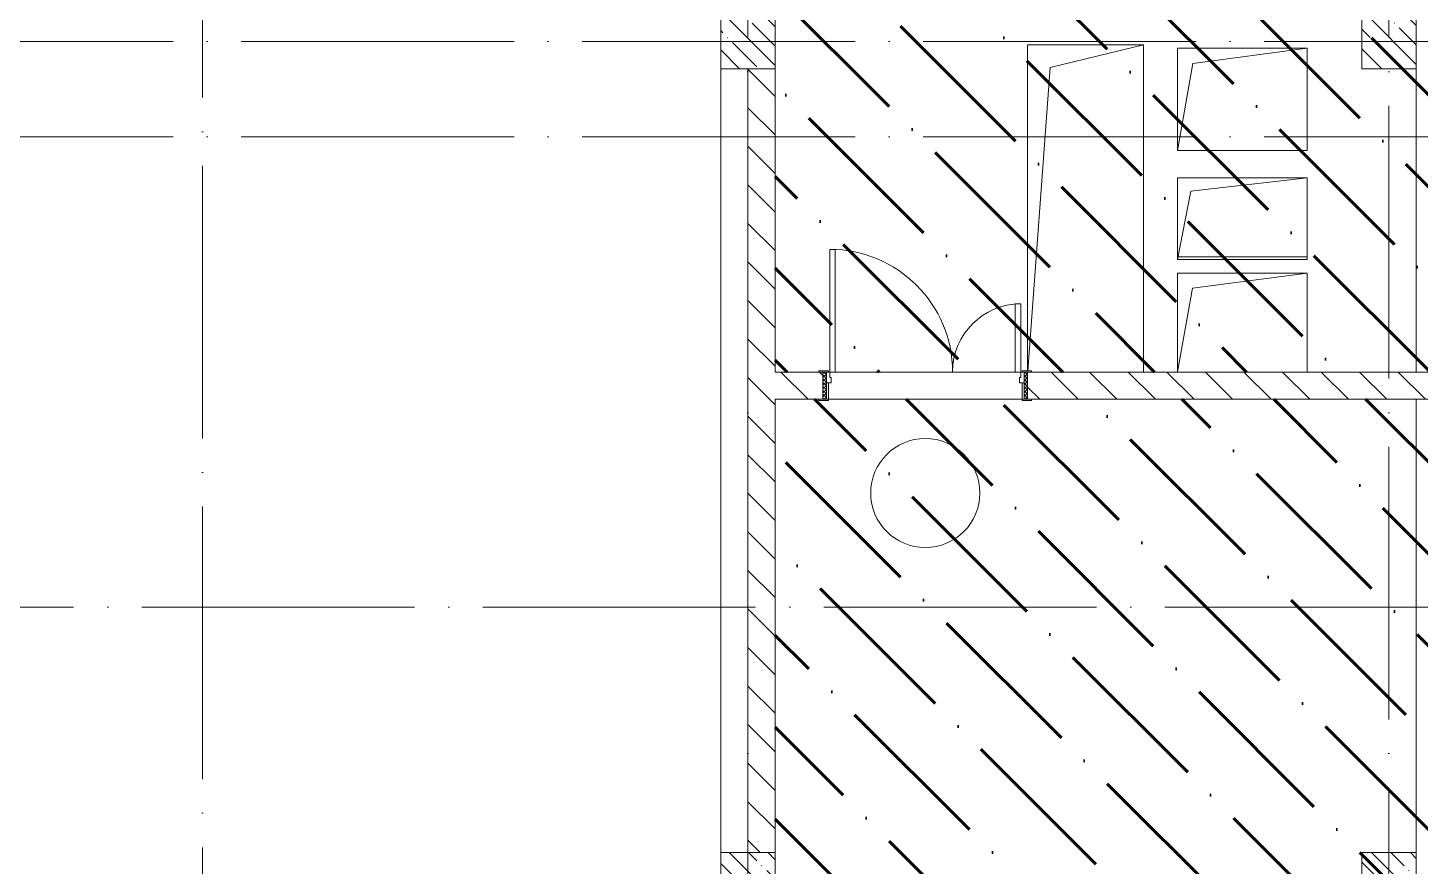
# Model space of a CAD drawing. Header units: millimetres. Extents: x -68946 to 288321, y -402657 to 324925.
# Drawn here: x 131673 to 141881, y -212931 to -206781 of the extents above; entities that cross this region are included whole.
import ezdxf

# ---------------------------------------------------------------- set-up
doc = ezdxf.new("R2010")
doc.units = ezdxf.units.MM
doc.linetypes.add('ADSK_Линия сетки', pattern=[2500, 2000, -250, 0, -250])
for name, color, linetype, lineweight in [('3.4) ПТ-2.15    4 вып', 200, 'Continuous', 60), ('A-DETL-GENF-OTLN', 250, 'Continuous', 5), ('A-DOOR-____-IDEN', 31, 'Continuous', 9), ('A-DOOR-____-MCUT', 250, 'Continuous', 5), ('A-DOOR-____-OTLN', 250, 'Continuous', 5), ('A-DOOR-FRAM-MCUT', 31, 'Continuous', 5), ('A-DOOR-FRAM-OTLN', 31, 'Continuous', 5), ('A-FLOR-____-OTLN', 192, 'Continuous', 9), ('A-GLAZ-____-OTLN', 250, 'Continuous', 5), ('A-WALL-____-MCUT', 250, 'Continuous', 13), ('A-WALL-____-PATT', 250, 'Continuous', 13), ('I-WALL-____-OTLN', 250, 'Continuous', 9), ('S-COLS-____-MCUT', 250, 'Continuous', 25), ('S-COLS-____-OTLN', 250, 'Continuous', 9), ('S-GRID-____-OTLN', 250, 'Continuous', 9)]:
    doc.layers.add(name, color=color, linetype=linetype, lineweight=lineweight)
pattern_1 = [(135, (28052.9, -258555.93), (-141.42136, -141.42136), [])]

# ---------------------------------------------------------------- blocks, each defined once
blk = doc.blocks.new('Дверь_СКБ_2Ст_Внутренняя - Д-25_1_Д_Дв_1200x2100_Тех_ пом_-41799119-АР1_Маркировочный план 3 этажа секция 2_3')
at = {"layer": 'A-DOOR-____-OTLN'}
h = blk.add_hatch(dxfattribs=at)
h.set_pattern_fill('FP_17', color=256, style=0, pattern_type=2)
h.set_pattern_definition([(135, (1551.41, 164.685), (-14.14214, -14.14214), []), (225, (1551.41, 164.685), (14.14214, -14.14214), [])])
h.paths.add_polyline_path([(737.5, -100), (762.5, -100), (762.5, 100), (737.5, 100), (737.5, -0.7)])
at = {"layer": 'A-DOOR-FRAM-OTLN'}
h = blk.add_hatch(dxfattribs=at)
h.set_pattern_fill('FP_18', color=256, style=0, pattern_type=2)
h.set_pattern_definition([(45, (-571.384, 164.685), (-14.1421, 14.1421), []), (135, (-571.384, 164.685), (-14.1421, -14.1421), [])])
h.paths.add_polyline_path([(-712.5, -100), (-712.5, 100), (-737.5, 100), (-737.5, -100)])
at = {"layer": 'A-DOOR-____-MCUT'}
for p, q in [((-687.5, 1000), (-687.5, 100)), ((-647.5, 1000), (-687.5, 1000)), ((-647.5, 100), (-647.5, 1000)), ((712.5, 600), (672.5, 600)), ((672.5, 600), (672.5, 100)), ((712.5, 100), (712.5, 600)), ((-687.5, 100), (-647.5, 100)), ((672.5, 100), (712.5, 100))]:
    blk.add_line(p, q, dxfattribs=at)
at = {"layer": 'A-DOOR-____-OTLN'}
for centre, radius, start, end in [((-687.5, 100), 900, 0, 90), ((712.5, 100), 500, 90, 180)]:
    blk.add_arc(centre, radius, start, end, dxfattribs=at)
at = {"layer": 'A-DOOR-FRAM-MCUT'}
for p, q in [((-697.5, 108), (-767.5, 108)), ((-767.5, 108), (-767.5, 100)), ((-697.5, 100), (-697.5, 108)), ((792.5, 108), (722.5, 108)), ((722.5, 108), (722.5, 100)), ((792.5, 100), (792.5, 108)), ((-767.5, 100), (-697.5, 100)), ((-712.5, 100), (-737.5, 100)), ((-737.5, 100), (-737.5, -100)), ((-687.5, 100), (-712.5, 100)), ((-712.5, 100), (-712.5, 20)), ((-712.5, -100), (-712.5, 100)), ((-697.5, 100), (-712.5, 100)), ((-712.5, 100), (-712.5, 99)), ((-712.5, 99), (-697.5, 99)), ((-712.5, 20), (-677.5, 20)), ((-697.5, 20), (-712.5, 20)), ((-712.5, 20), (-712.5, -100)), ((-697.5, 99), (-697.5, 100)), ((-697.5, -100), (-697.5, 20)), ((-687.5, 60), (-687.5, 100)), ((-677.5, 60), (-687.5, 60)), ((-677.5, 20), (-677.5, 60)), ((712.5, 60), (702.5, 60)), ((702.5, 60), (702.5, 20)), ((702.5, 20), (737.5, 20)), ((712.5, 100), (712.5, 60)), ((737.5, 100), (712.5, 100)), ((737.5, 100), (722.5, 100)), ((722.5, 100), (722.5, 99)), ((722.5, 100), (792.5, 100)), ((722.5, 99), (737.5, 99)), ((737.5, 20), (722.5, 20)), ((722.5, 20), (722.5, -100)), ((737.5, 20), (737.5, 100)), ((762.5, 100), (737.5, 100)), ((737.5, 100), (737.5, -100)), ((737.5, 99), (737.5, 100)), ((737.5, -100), (737.5, 20)), ((762.5, -100), (762.5, 100)), ((-697.5, -100), (-767.5, -100)), ((-767.5, -100), (-767.5, -108)), ((-737.5, -100), (-712.5, -100)), ((-712.5, -100), (-697.5, -100)), ((-697.5, -108), (-697.5, -100)), ((722.5, -100), (737.5, -100)), ((792.5, -100), (722.5, -100)), ((722.5, -100), (722.5, -108)), ((737.5, -100), (762.5, -100)), ((792.5, -108), (792.5, -100)), ((-767.5, -108), (-697.5, -108)), ((722.5, -108), (792.5, -108))]:
    blk.add_line(p, q, dxfattribs=at)
blk = doc.blocks.new('BSC_Колонна _Прямоугольная - 400x400-V140-АР1_Маркировочный план 3 этажа секция 2_3')
at = {"layer": 'S-COLS-____-OTLN', "lineweight": 5}
h = blk.add_hatch(dxfattribs=at)
h.set_pattern_fill('FP_116', color=256, style=0, pattern_type=2)
h.set_pattern_definition([(135, (-113600, -45525), (-142.56192, -142.56192), []), (135, (-113457.44, -45525), (-142.56192, -142.56192), [252.016, -50.403, 3.353, -47.05])])
h.paths.add_polyline_path([(-200, -200), (200, -200), (200, 200), (-200, 200)])
at = {"layer": 'S-COLS-____-MCUT', "lineweight": 5}
for p, q in [((200, 200), (-200, 200)), ((-200, 200), (-200, -200)), ((200, -200), (200, 200)), ((-200, -200), (200, -200))]:
    blk.add_line(p, q, dxfattribs=at)
blk = doc.blocks.new('BSC_Колонна _Прямоугольная - 400x400-31474669-АР1_Маркировочный план 3 этажа секция 2_3')
at = {"layer": 'S-COLS-____-OTLN', "lineweight": 5}
h = blk.add_hatch(dxfattribs=at)
h.set_pattern_fill('FP_117', color=256, style=0, pattern_type=2)
h.set_pattern_definition([(135, (-108900, -45525), (-142.56192, -142.56192), []), (135, (-108757.44, -45525), (-142.56192, -142.56192), [252.016, -50.403, 3.353, -47.05])])
h.paths.add_polyline_path([(-200, -200), (200, -200), (200, 200), (-200, 200)])
at = {"layer": 'S-COLS-____-MCUT', "lineweight": 5}
for p, q in [((200, 200), (-200, 200)), ((-200, 200), (-200, -200)), ((200, -200), (200, 200)), ((-200, -200), (200, -200))]:
    blk.add_line(p, q, dxfattribs=at)
blk = doc.blocks.new('BSC_Колонна _Прямоугольная - 400x400-V141-АР1_Маркировочный план 3 этажа секция 2_3')
at = {"layer": 'S-COLS-____-OTLN', "lineweight": 5}
h = blk.add_hatch(dxfattribs=at)
h.set_pattern_fill('FP_118', color=256, style=0, pattern_type=2)
h.set_pattern_definition([(135, (-108900, -51675), (-142.56192, -142.56192), []), (135, (-108757.44, -51675), (-142.56192, -142.56192), [252.016, -50.403, 3.353, -47.05])])
h.paths.add_polyline_path([(-200, -200), (200, -200), (200, 200), (-200, 200), (-200, -25)])
at = {"layer": 'S-COLS-____-MCUT', "lineweight": 5}
for p, q in [((200, 200), (-200, 200)), ((-200, 200), (-200, -200)), ((200, -200), (200, 200)), ((-200, -200), (200, -200))]:
    blk.add_line(p, q, dxfattribs=at)
blk = doc.blocks.new('BSC_Колонна _Прямоугольная - 400x400-V142-АР1_Маркировочный план 3 этажа секция 2_3')
at = {"layer": 'S-COLS-____-OTLN', "lineweight": 5}
h = blk.add_hatch(dxfattribs=at)
h.set_pattern_fill('FP_119', color=256, style=0, pattern_type=2)
h.set_pattern_definition([(135, (-113600, -51675), (-142.56192, -142.56192), []), (135, (-113457.44, -51675), (-142.56192, -142.56192), [252.016, -50.403, 3.353, -47.05])])
h.paths.add_polyline_path([(200, -200), (200, 200), (-200, 200), (-200, -200), (98, -200)])
at = {"layer": 'S-COLS-____-MCUT', "lineweight": 5}
for p, q in [((200, 200), (-200, 200)), ((-200, 200), (-200, -200)), ((200, -200), (200, 200)), ((-200, -200), (200, -200))]:
    blk.add_line(p, q, dxfattribs=at)
blk = doc.blocks.new('_Wn_-As_OpeningMEP_floor__Rectangular - _Wn_-As_OpeningMEP_floor__Rectangular-34847249-АР1_Маркировочный план 3 этажа секция 2_3')
at = {"layer": 'A-DETL-GENF-OTLN', "lineweight": 5}
for p, q in [((-260, 1085), (425, 1250)), ((-424, -1142), (-260, 1085))]:
    blk.add_line(p, q, dxfattribs=at)
blk = doc.blocks.new('_Wn_-As_OpeningMEP_floor__Rectangular - _Wn_-As_OpeningMEP_floor__Rectangular-32466819-АР1_Маркировочный план 3 этажа секция 2_3')
at = {"layer": 'A-DETL-GENF-OTLN', "lineweight": 5}
for p, q in [((-363, 313), (475, 425)), ((-475, -325), (-363, 313))]:
    blk.add_line(p, q, dxfattribs=at)
blk = doc.blocks.new('_Wn_-As_OpeningMEP_floor__Rectangular - _Wn_-As_OpeningMEP_floor__Rectangular-39998295-АР1_Маркировочный план 3 этажа секция 2_3')
at = {"layer": 'A-DETL-GENF-OTLN', "lineweight": 5}
for p, q in [((-377, 252), (475, 350)), ((-475, -250), (-377, 252))]:
    blk.add_line(p, q, dxfattribs=at)
blk = doc.blocks.new('_Wn_-As_OpeningMEP_floor__Rectangular - _Wn_-As_OpeningMEP_floor__Rectangular-39988261-АР1_Маркировочный план 3 этажа секция 2_3')
at = {"layer": 'A-DETL-GENF-OTLN', "lineweight": 5}
for p, q in [((-365, 302), (475, 412)), ((-475, -312), (-365, 302))]:
    blk.add_line(p, q, dxfattribs=at)
blk = doc.blocks.new('ADSK_Марка_Дверь - Типоразмер_ADSK_Марка-30565456-АР1_Маркировочный план 3 этажа секция 2_3')
at = {"layer": 'A-DOOR-____-IDEN'}
blk.add_circle((0, 0), 4, dxfattribs=at)

msp = doc.modelspace()

# ---------------------------------------------------------------- hatches: boundary and pattern name
at = {"layer": '3.4) ПТ-2.15    4 вып'}
h = msp.add_hatch(dxfattribs=at)
h.set_pattern_fill('ANSI36', color=256, scale=150, angle=90)
h.paths.add_polyline_path([(145652.9056, -205449.6036), (142152.8845, -205449.6036), (142152.8845, -203010.6466), (145652.9056, -203010.6466), (145652.9056, -200180.9286), (137152.9057, -200180.9286), (137152.9057, -209305.928), (143027.9057, -209305.928), (143027.9057, -208950.428), (145652.9056, -208950.428)])
h = msp.add_hatch(dxfattribs=at)
h.set_pattern_fill('ANSI36', color=256, scale=150, angle=90)
h.paths.add_polyline_path([(146752.9057, -213230.9286), (164552.8838, -213230.9286), (164552.8838, -209505.928), (160552.9067, -209505.928), (160552.9067, -206105.926), (157422.885, -206105.926), (157422.885, -209505.928), (137152.9516, -209505.928), (137152.9516, -213230.9286), (137152.9057, -222580.9286), (146752.9057, -222580.9286)])
at = {"layer": 'A-WALL-____-PATT', "lineweight": 15}
h = msp.add_hatch(dxfattribs=at)
h.set_pattern_fill('FP_1', color=256, style=0, pattern_type=2)
h.set_pattern_definition(pattern_1)
h.paths.add_polyline_path([(137152.9057, -218380.9286), (137152.9516, -218380.9056), (137152.9057, -213230.9286), (136952.9516, -213230.9286), (136952.9516, -218380.9286)])
h.paths.add_polyline_path([(137152.9516, -212830.9286), (137152.9057, -207080.9286), (136952.9516, -207080.9286), (136952.9516, -212830.9286), (137152.9057, -212830.9286)])
h.paths.add_polyline_path([(137152.9057, -206680.9286), (137152.9516, -206680.9286), (137152.9057, -200230.928), (136952.9516, -200232.0524), (136952.9516, -206680.9286)])
h = msp.add_hatch(dxfattribs=at)
h.set_pattern_fill('FP_1', color=256, style=0, pattern_type=2)
h.set_pattern_definition(pattern_1)
h.paths.add_polyline_path([(157422.885, -209505.928), (157422.885, -209305.928), (154552.9055, -209305.928), (154552.9055, -209505.928), (157115.2016, -209505.928)])
h.paths.add_polyline_path([(153452.9055, -209505.928), (153452.9055, -209305.928), (143692.9056, -209305.928), (143692.9056, -209505.928), (153422.9055, -209505.928)])
h.paths.add_polyline_path([(142302.8838, -209505.928), (143192.9056, -209505.928), (143192.9056, -209305.9281), (139002.9516, -209305.928), (139002.9516, -209505.928), (141902.8838, -209505.928)])
h.paths.add_polyline_path([(137502.9516, -209505.928), (137502.9516, -209305.928), (137152.9516, -209305.9286), (137152.9516, -209505.928), (137472.9516, -209505.928)])

# ---------------------------------------------------------------- linework, layer by layer
at = {"layer": 'A-FLOR-____-OTLN', "lineweight": 5}
for p, q in [((139002.9057, -209297.928), (139002.9057, -206905.9286)), ((139002.9057, -206905.9286), (139852.9057, -206905.9286)), ((139852.9057, -206905.9286), (139852.9057, -209305.928)), ((140102.9057, -207680.9286), (140102.9057, -206930.9286)), ((140102.9057, -206930.9286), (141052.9057, -206930.9286)), ((141052.9057, -206930.9286), (141052.9057, -207680.9286)), ((136752.9516, -207080.9286), (136752.9516, -212830.9286)), ((141852.9057, -209305.928), (141852.9057, -207080.9286)), ((141052.9057, -207680.9286), (140102.9057, -207680.9286)), ((140102.8521, -208480.9286), (140102.8521, -207880.9286)), ((140102.8521, -207880.9286), (141052.9057, -207880.9286)), ((141052.8521, -207880.928), (141052.8521, -208480.928)), ((141052.9057, -207880.9286), (141052.9057, -208480.9286)), ((141052.9057, -208480.9286), (140102.8521, -208480.9286)), ((140102.9057, -209305.928), (140102.9057, -208580.9286)), ((140102.9057, -208580.9286), (141052.9057, -208580.9286)), ((141052.9057, -208580.9286), (141052.9057, -209305.928)), ((137592.9516, -209305.9286), (138912.9516, -209305.9286)), ((141852.9057, -212830.9286), (141852.9057, -209505.928))]:
    msp.add_line(p, q, dxfattribs=at)
at = {"layer": 'A-WALL-____-MCUT', "color": 7, "lineweight": 15}
for p, q in [((136952.9516, -207080.9286), (136952.9516, -212830.9286)), ((137152.9516, -209305.928), (137152.9516, -207080.9286)), ((137472.9516, -209305.928), (137152.9516, -209305.928)), ((145652.9056, -209305.928), (139032.9516, -209305.928)), ((137152.9516, -209505.928), (137472.9516, -209505.928)), ((137152.9516, -212830.9286), (137152.9516, -209505.928)), ((139032.9516, -209505.928), (143202.9056, -209505.928))]:
    msp.add_line(p, q, dxfattribs=at)
at = {"layer": 'I-WALL-____-OTLN', "lineweight": 15}
for p, q in [((140102.8521, -208460.9292), (141052.8521, -208460.9292)), ((138962.9516, -209505.928), (137542.9516, -209505.928))]:
    msp.add_line(p, q, dxfattribs=at)
at = {"layer": 'S-GRID-____-OTLN', "linetype": 'ADSK_Линия сетки'}
for p, q in [((132952.9057, -262294.7685), (132952.9057, -197353.9241)), ((136952.9057, -197353.9241), (136952.9057, -262294.7685)), ((141652.9057, -197353.9241), (141652.9057, -261024.7685)), ((93236.8325, -206880.9286), (181748.3453, -206880.9286)), ((93236.8325, -207580.9286), (184856.9445, -207580.9286)), ((184510.8783, -211030.9286), (127372.9057, -211030.9286))]:
    msp.add_line(p, q, dxfattribs=at)

# ---------------------------------------------------------------- block references
at = {"layer": 'A-DOOR-____-IDEN', "xscale": 99.99999999999993, "yscale": 99.99999999999993, "zscale": 99.99999999999993}
msp.add_blockref('ADSK_Марка_Дверь - Типоразмер_ADSK_Марка-30565456-АР1_Маркировочный план 3 этажа секция 2_3', (138252.9516, -210193.6519), dxfattribs=at)
at = {"layer": 'A-DOOR-____-OTLN'}
msp.add_blockref('Дверь_СКБ_2Ст_Внутренняя - Д-25_1_Д_Дв_1200x2100_Тех_ пом_-41799119-АР1_Маркировочный план 3 этажа секция 2_3', (138240.4516, -209405.928), dxfattribs=at)
at = {"layer": 'A-GLAZ-____-OTLN'}
for name, p in [('_Wn_-As_OpeningMEP_floor__Rectangular - _Wn_-As_OpeningMEP_floor__Rectangular-34847249-АР1_Маркировочный план 3 этажа секция 2_3', (139427.9057, -208155.928)), ('_Wn_-As_OpeningMEP_floor__Rectangular - _Wn_-As_OpeningMEP_floor__Rectangular-32466819-АР1_Маркировочный план 3 этажа секция 2_3', (140577.9057, -207355.9286)), ('_Wn_-As_OpeningMEP_floor__Rectangular - _Wn_-As_OpeningMEP_floor__Rectangular-39998295-АР1_Маркировочный план 3 этажа секция 2_3', (140577.8521, -208230.928)), ('_Wn_-As_OpeningMEP_floor__Rectangular - _Wn_-As_OpeningMEP_floor__Rectangular-39988261-АР1_Маркировочный план 3 этажа секция 2_3', (140577.9057, -208993.4292))]:
    msp.add_blockref(name, p, dxfattribs=at)
at = {"layer": 'S-COLS-____-OTLN', "lineweight": 5}
for name, p in [('BSC_Колонна _Прямоугольная - 400x400-V141-АР1_Маркировочный план 3 этажа секция 2_3', (136952.9057, -206880.9286)), ('BSC_Колонна _Прямоугольная - 400x400-V142-АР1_Маркировочный план 3 этажа секция 2_3', (141652.9057, -206880.9286)), ('BSC_Колонна _Прямоугольная - 400x400-31474669-АР1_Маркировочный план 3 этажа секция 2_3', (136952.9057, -213030.9286)), ('BSC_Колонна _Прямоугольная - 400x400-V140-АР1_Маркировочный план 3 этажа секция 2_3', (141652.9057, -213030.9286))]:
    msp.add_blockref(name, p, dxfattribs=at)

doc.saveas('drawing.dxf')
